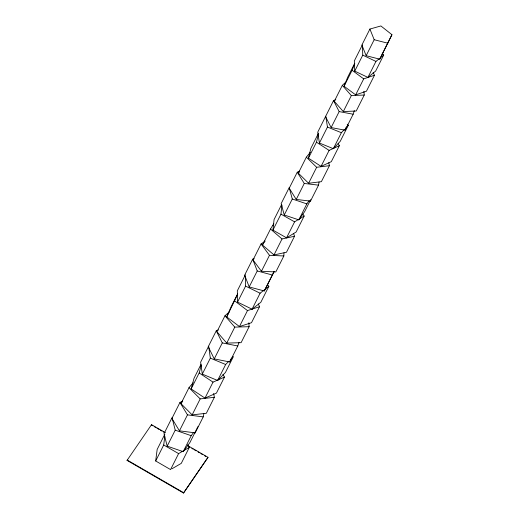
<?xml version="1.0" encoding="UTF-8"?>
<svg xmlns="http://www.w3.org/2000/svg" width="519" height="519" viewBox="0 0 519 519"><rect width="100%" height="100%" fill="white"/><g stroke="black" fill="none" stroke-linecap="round" stroke-linejoin="round"><path stroke-width="0.78" d="M265.001 241.244L261.063 243.962L253.025 259.941L261.433 271.281L275.816 271.943L283.854 255.964L283.99 252.844M302.798 214.055L304.16 216.047L296.122 232.025L286.546 237.825L272.923 230.112L274.077 219.543L281.415 204.96M272.923 230.112L280.961 214.133L281.947 205.076M187.567 444.764L189.305 447.391L178.607 453.606L170.569 469.591L155.674 460.976L157.166 449.428L164.854 434.144M155.674 460.976L163.706 444.997L164.802 436.531M299.385 171.114L297.257 172.237L289.219 188.215L296.232 199.439L310.492 201.125L310.771 199.556M310.492 201.125L318.53 185.147L319.081 182.013M182.727 401.07L179.957 402.472L171.919 418.45L179.444 430.835L195.189 432.865L195.507 431.276M195.189 432.865L203.227 416.887L203.857 413.708M338.174 143.607L339.355 145.69L331.317 161.668L321.073 166.372L308.429 158.165L310.855 148.382L318.543 133.098M308.429 158.165L316.46 142.187L318.329 134.661M222.969 374.374L224.474 377.105L216.436 393.084L204.986 398.112L191.141 388.939L194.035 378.241L201.022 364.344M191.141 388.939L199.173 372.96L201.242 365.318M325.504 116.58L331.135 127.57L345.135 130.204L346.069 127.317M345.135 130.204L353.173 114.219L354.334 110.618M218.486 329.935L216.28 330.765L208.242 346.744L214.256 358.895L229.742 361.97L230.507 359.771M229.742 361.97L237.78 345.991L239.051 342.332M373.142 72.362L374.459 75.249L366.427 91.227L355.658 94.86L344.058 86.258L347.652 77.318L354.639 63.422M344.058 86.258L352.09 70.279L354.788 63.578M258.293 303.907L259.539 306.729L251.501 322.708L239.454 326.561L226.738 316.947L230.929 307.157L237.566 293.955M226.738 316.947L237.468 294.675M379.765 59.185L391.949 34.695L380.888 25.95L369.917 29.051L361.879 45.03L366.154 55.695L379.765 59.185L383.567 51.387M208.015 457.317L183.531 493.05L127.051 460.392L127.22 460.068L183.7 492.726L208.015 457.317L187.794 445.626M165.477 432.723L151.535 424.659L151.366 424.983L152.761 425.788M254.232 258.747L252.695 259.156L244.657 275.135L249.191 286.942L264.281 290.971L273.961 271.917M245.37 274.83L237.332 290.809L237.546 302.097L252.065 309.194L260.83 302.292L268.861 286.313L267.35 284.418M229.126 312.049L224.98 315.773L216.942 331.751L226.745 343.098L241.101 342.67L249.139 326.691L248.828 322.818M213.614 393.486L214.366 397.307L206.328 413.286L192.147 414.876L180.969 403.633L189.007 387.654L193.165 382.775M335.799 99.706L333.542 100.602L317.725 132.196L319.425 143.043L333.347 148.681L340.243 141.317L348.275 125.338L347.205 124.21M345.712 82.19L342.319 85.356L334.288 101.335L343.306 111.553L356.222 111.008L364.254 95.029L363.884 91.26M328.78 162.726L329.416 165.691L321.378 181.669L308.604 183.272L298.321 173.145L306.353 157.16L310.304 152.327M293.559 233.362L294.513 236.262L286.475 252.24L273.993 254.946L262.465 245.013L270.503 229.035L273.805 223.592M273.072 225.746L273.773 224.357M237.546 302.097L245.584 286.118L245.403 276.445M202.3 374.108L210.338 358.129L208.677 346.192L200.639 362.171L202.3 374.108L217.617 380.479L225.421 372.48L233.459 356.501L230.67 359.356M354.73 71.116L362.768 55.137L362.379 44.9L354.347 60.879L354.73 71.116L367.906 77.409L375.659 71.051L383.697 55.072L382.218 53.269M319.425 143.043L327.463 127.064L325.757 116.217M167.189 446.139L175.221 430.16L172.042 417.665L164.01 433.644L167.189 446.139L183.188 451.666L189.896 442.597L197.927 426.618M284.25 214.989L292.288 199.011L289.193 187.638L281.155 203.617L284.25 214.989L298.808 219.874L304.718 211.512L310.304 200.399M249.191 286.942L257.229 270.963L252.695 259.156M366.154 55.695L374.186 39.716L369.917 29.051M214.256 358.895L222.294 342.916L216.28 330.765M331.135 127.57L339.173 111.591L333.542 100.602M179.444 430.835L187.476 414.856L179.957 402.472M296.232 199.439L304.27 183.46L297.257 172.237M261.433 271.281L269.471 255.303L261.063 243.962M226.745 343.098L234.783 327.119L249.139 326.691M343.306 111.553L351.344 95.574L364.254 95.029M192.147 414.876L200.185 398.897L214.366 397.307M308.604 183.272L316.642 167.293L329.416 165.691M273.993 254.946L282.025 238.967L294.513 236.262M355.658 94.86L363.696 78.882L374.459 75.249M239.454 326.561L247.492 310.583L259.539 306.729M321.073 166.372L329.111 150.393L339.355 145.69M204.986 398.112L213.017 382.133L224.474 377.105M286.546 237.825L294.584 221.847L304.16 216.047M367.906 77.409L375.938 61.424L378.922 58.984M252.065 309.194L260.103 293.216L268.861 286.313M333.347 148.681L341.379 132.702L344.564 129.302M217.617 380.479L225.655 364.5L228.438 361.646M298.808 219.874L306.846 203.896L309.116 200.678M383.911 50.68L391.949 34.695M183.188 451.666L191.219 435.688L193.619 432.45M264.281 290.971L274.155 271.405M189.305 447.391L181.274 463.37L171.906 468.813M183.531 493.05L183.7 492.726M262.465 245.013L264.943 240.933M127.051 460.392L151.535 424.659M298.321 173.145L299.307 171.932M180.969 403.633L182.007 402.413M346.686 127.038L348.275 125.338M380.116 58.005L383.697 55.072M269.471 255.303L283.854 255.964M304.27 183.46L318.53 185.147M187.476 414.856L203.227 416.887M339.173 111.591L353.173 114.219M222.294 342.916L237.78 345.991M374.186 39.716L387.803 43.207M257.229 270.963L272.313 274.992M292.288 199.011L306.846 203.896M175.221 430.16L191.219 435.688M327.463 127.064L341.379 132.702M210.338 358.129L225.655 364.5M362.768 55.137L375.938 61.424M245.584 286.118L260.103 293.216M280.961 214.133L294.584 221.847M154.156 426.599L155.551 427.403M156.946 428.207L159.041 429.421M160.436 430.225L161.831 431.03M163.226 431.834L164.62 432.645M188.326 446.353L189.72 447.157M191.809 448.371L193.204 449.175M194.599 449.979L195.994 450.784M198.089 451.997L199.484 452.802M200.879 453.612L202.274 454.417M204.363 455.624L205.758 456.435M163.706 444.997L178.607 453.606M316.46 142.187L329.111 150.393M199.173 372.96L213.017 382.133M352.09 70.279L363.696 78.882M234.776 300.968L247.492 310.583M270.503 229.035L282.025 238.967M306.353 157.16L316.642 167.293M189.007 387.654L200.185 398.897M342.319 85.356L351.344 95.574M224.98 315.773L234.783 327.119"/></g></svg>
